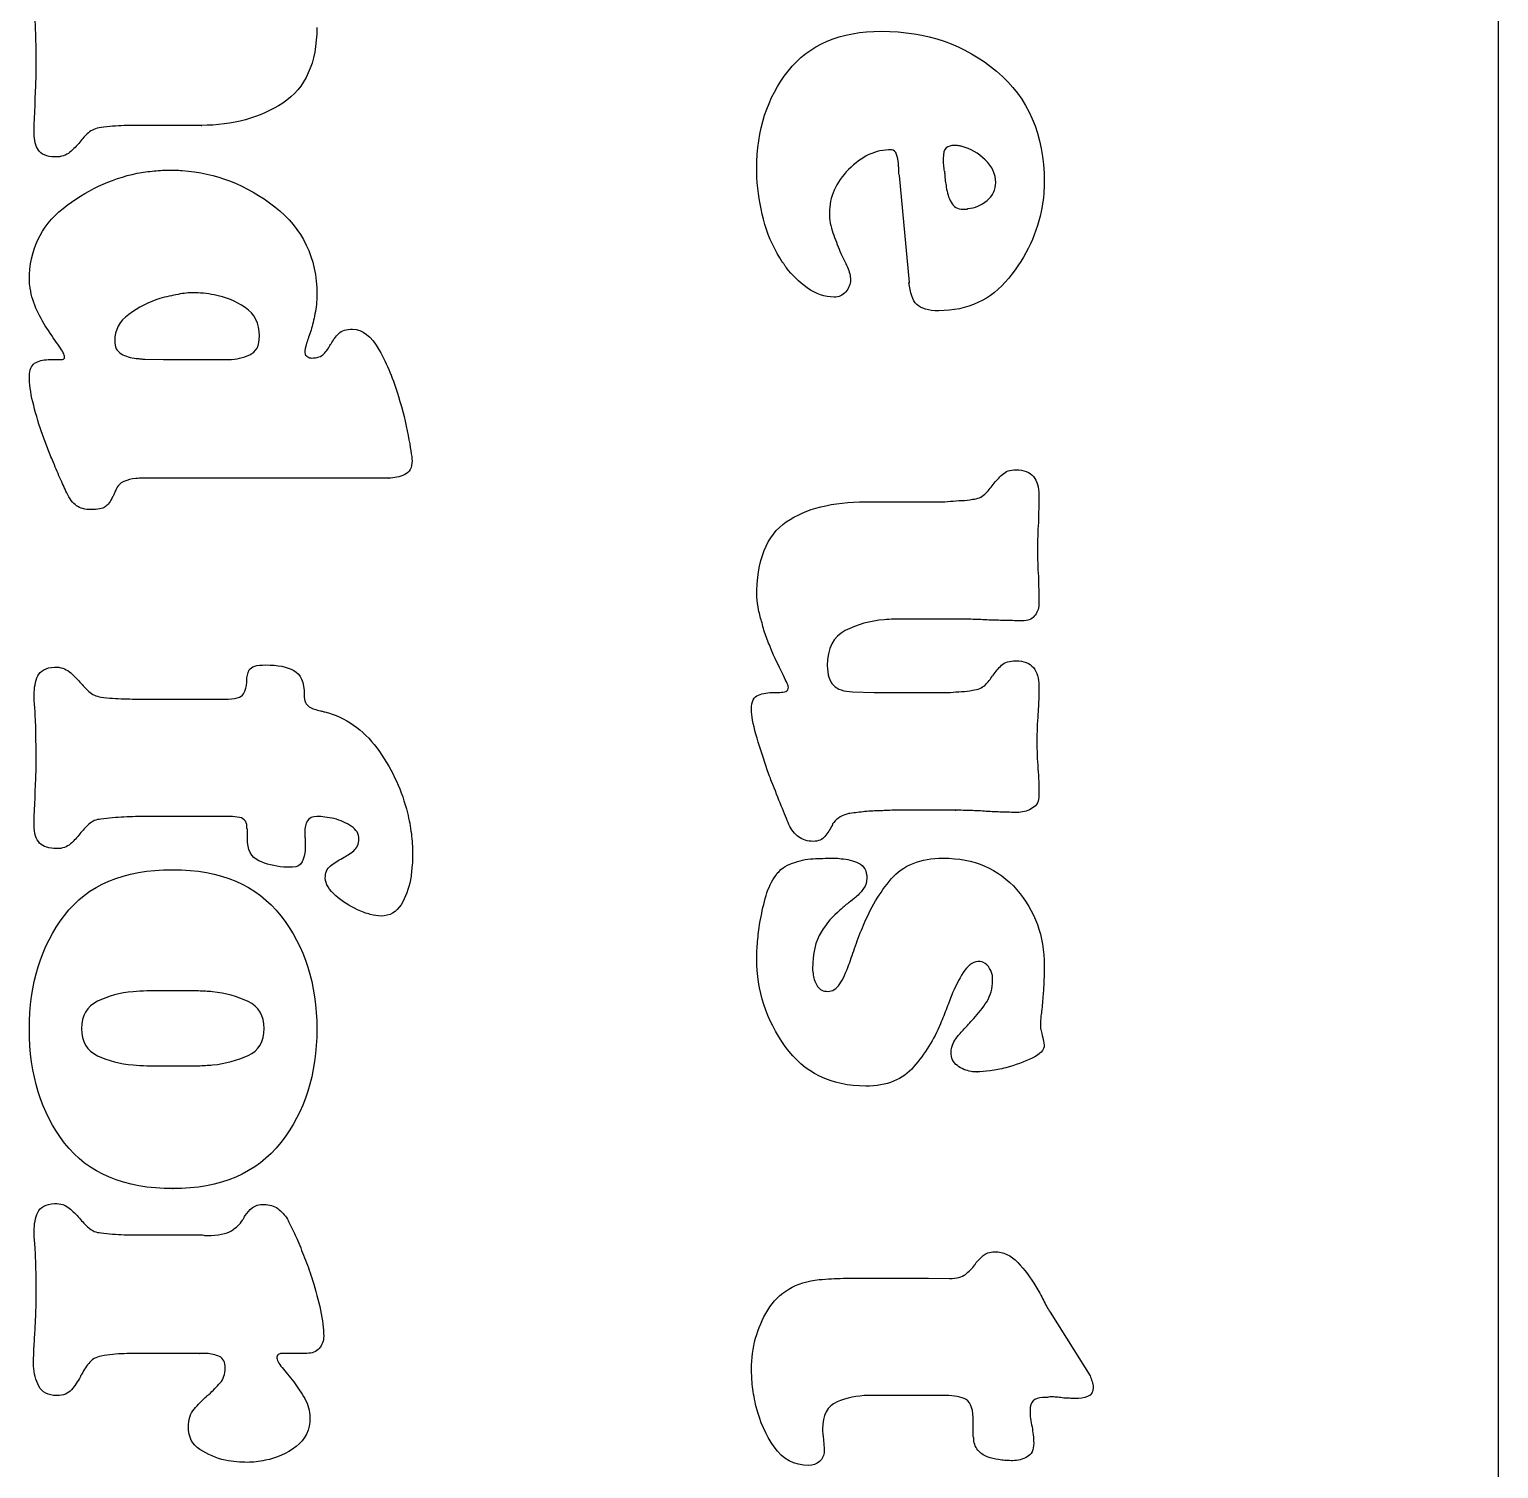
# Model space of a CAD drawing. Extents: x 0 to 771, y 958 to 1701.
# Drawn here: x 587 to 652.1, y 1578.4 to 1642.2 of the extents above; entities that cross this region are included whole.
import ezdxf

# ---------------------------------------------------------------- set-up
doc = ezdxf.new("R2010")
doc.units = 0
doc.layers.add('H0114_Printing', color=7, linetype='CONTINUOUS')

msp = doc.modelspace()

# ---------------------------------------------------------------- linework, layer by layer
at = {"layer": 'H0114_Printing', "color": 1}
msp.add_lwpolyline([(652.093084, 1539.047062), (652.093084, 1672.178058)], dxfattribs=at)
at = {"layer": 'H0114_Printing', "color": 4}
for points in [[(594.663885, 1637.909959), (592.257885, 1637.909959)], [(594.640885, 1637.909959), (594.663885, 1637.909959)], [(593.275285, 1635.928959), (593.520285, 1635.928959)], [(619.241085, 1635.678759), (619.241085, 1635.993759)], [(625.536084, 1635.771759), (625.536084, 1635.899759)], [(627.541084, 1635.876759), (627.564084, 1635.876759)], [(626.002084, 1630.957759), (625.559084, 1635.690759)], [(628.380084, 1634.197759), (628.485084, 1634.197759)], [(587.027285, 1630.926959), (587.027285, 1631.055959)], [(625.979084, 1630.957759), (626.002084, 1630.957759)], [(600.363285, 1628.210959), (600.386285, 1628.234959)], [(587.866285, 1627.534959), (588.402285, 1627.534959), (588.426285, 1627.534959)], [(592.133285, 1627.557959), (592.972285, 1627.534959), (595.420285, 1627.534959)], [(595.420285, 1627.534959), (595.630285, 1627.534959), (595.863285, 1627.534959)], [(602.951285, 1622.288959), (593.159285, 1622.288959), (592.063285, 1622.288959)], [(602.927285, 1622.288959), (602.951285, 1622.288959)], [(624.066684, 1621.235759), (626.841684, 1621.235759), (627.319684, 1621.235759)], [(628.286684, 1616.03676), (625.768684, 1616.03676), (625.314684, 1616.03676)], [(596.650385, 1613.24286), (596.650385, 1613.27786), (596.650385, 1613.31286)], [(629.686684, 1613.54176), (629.709684, 1613.54176), (629.709684, 1613.56476)], [(592.235385, 1612.49686), (592.258385, 1612.49686)], [(592.258385, 1612.49686), (595.108385, 1612.49686), (595.669385, 1612.49686)], [(620.009684, 1612.79576), (620.091684, 1612.79576), (620.173684, 1612.79576), (620.220684, 1612.79576), (620.266684, 1612.79576)], [(623.483684, 1612.81876), (624.440684, 1612.79576), (626.841684, 1612.79576), (627.319684, 1612.79576), (627.820684, 1612.79576)], [(595.793385, 1607.29786), (595.303385, 1607.29786), (592.249385, 1607.29786)], [(628.053684, 1607.57276), (626.072684, 1607.57276), (625.383684, 1607.57276)], [(628.030684, 1607.57276), (628.053684, 1607.57276)], [(630.851684, 1607.47976), (630.816684, 1607.47976), (630.781684, 1607.47976)], [(596.656385, 1606.80786), (596.656385, 1606.87786)], [(596.679385, 1606.31786), (596.679385, 1606.73786)], [(599.221385, 1606.62186), (599.221385, 1606.46986)], [(599.244385, 1606.29486), (599.244385, 1606.14286), (599.244385, 1605.99186), (599.244385, 1605.89886), (599.244385, 1605.80486)], [(622.457884, 1605.45136), (622.702884, 1605.45136)], [(598.684385, 1605.05986), (598.486385, 1605.05986), (598.288385, 1605.05986)], [(629.685884, 1599.90236), (629.685884, 1600.10036)], [(593.928785, 1599.58106), (592.832785, 1599.58106)], [(631.807884, 1598.15336), (631.807884, 1598.00236), (631.807884, 1597.89736)], [(592.809785, 1596.24706), (593.391785, 1596.24706), (593.951785, 1596.24706)], [(629.009884, 1595.98536), (628.858884, 1595.98536)], [(628.986884, 1595.98536), (629.009884, 1595.98536)], [(593.368785, 1590.81506), (593.391785, 1590.81506)], [(592.235385, 1588.76316), (594.689385, 1588.76316)], [(594.782385, 1588.74016), (594.841385, 1588.74016), (594.899385, 1588.74016)], [(624.104784, 1586.85566), (624.127784, 1586.85566)], [(624.127784, 1586.85566), (626.850784, 1586.85566), (627.781784, 1586.83266)], [(632.226784, 1585.33966), (633.998784, 1582.51866)], [(594.581385, 1583.51716), (592.265385, 1583.51716)], [(594.860385, 1583.51716), (594.709385, 1583.51716), (594.558385, 1583.51716), (594.581385, 1583.51716)], [(599.313385, 1583.51716), (598.334385, 1583.51716), (598.276385, 1583.51716), (598.241385, 1583.51716)], [(587.213385, 1582.95816), (587.213385, 1582.99216), (587.213385, 1583.02716)], [(589.292385, 1582.52616), (589.292385, 1582.49116)], [(627.451784, 1581.65666), (624.547784, 1581.65666), (624.350784, 1581.65666), (624.175784, 1581.65666)], [(632.110784, 1581.56266), (632.005784, 1581.56266), (631.900784, 1581.56266)], [(632.320784, 1581.58666), (632.214784, 1581.58666)], [(628.822784, 1579.930661), (628.822784, 1580.09366), (628.822784, 1580.67666)], [(630.571784, 1578.765661), (630.536784, 1578.765661), (630.501784, 1578.765661)]]:
    msp.add_lwpolyline(points, dxfattribs=at)
for points in [[(587.318885, 1641.628959), (587.310885, 1641.962959), (587.298885, 1642.292959), (587.283885, 1642.618959)], [(587.329885, 1640.637959), (587.329885, 1640.963959), (587.326885, 1641.294959), (587.318885, 1641.628959)], [(599.756885, 1642.245959), (599.756885, 1640.675959), (599.254885, 1639.560959), (598.249885, 1638.899959)], [(620.628084, 1640.318759), (621.553084, 1641.491759), (622.932084, 1642.078759), (624.766084, 1642.078759)], [(624.766084, 1642.078759), (626.756084, 1642.078759), (628.454084, 1641.487759), (629.861084, 1640.306759)], [(587.318885, 1639.856959), (587.326885, 1640.112959), (587.329885, 1640.373959), (587.329885, 1640.637959)], [(619.241085, 1635.993759), (619.241085, 1637.703759), (619.703085, 1639.144759), (620.628084, 1640.318759)], [(587.283885, 1639.097959), (587.298885, 1639.347959), (587.310885, 1639.599959), (587.318885, 1639.856959)], [(629.861084, 1640.306759), (631.267084, 1639.125759), (631.971084, 1637.493759), (631.971084, 1635.410759)], [(587.259885, 1638.317959), (587.275885, 1638.573959), (587.283885, 1638.833959), (587.283885, 1639.097959)], [(598.249885, 1638.899959), (597.244885, 1638.239959), (596.042885, 1637.909959), (594.640885, 1637.909959)], [(587.236885, 1637.559959), (587.236885, 1637.808959), (587.244885, 1638.060959), (587.259885, 1638.317959)], [(590.201885, 1637.816959), (589.967885, 1637.784959), (589.780885, 1637.707959), (589.640885, 1637.582959)], [(591.218885, 1637.897959), (590.882885, 1637.890959), (590.544885, 1637.862959), (590.201885, 1637.816959)], [(592.257885, 1637.909959), (591.899885, 1637.909959), (591.552885, 1637.905959), (591.218885, 1637.897959)], [(587.423885, 1636.813959), (587.298885, 1636.999959), (587.236885, 1637.248959), (587.236885, 1637.559959)], [(589.267885, 1637.163959), (589.126885, 1637.007959), (588.978885, 1636.859959), (588.822885, 1636.720959)], [(589.640885, 1637.582959), (589.500885, 1637.458959), (589.376885, 1637.318959), (589.267885, 1637.163959)], [(588.145885, 1636.510959), (587.787885, 1636.525959), (587.547885, 1636.627959), (587.423885, 1636.813959)], [(588.822885, 1636.720959), (588.666885, 1636.580959), (588.441885, 1636.510959), (588.145885, 1636.510959)], [(625.209084, 1636.832759), (624.510084, 1636.832759), (623.877084, 1636.541759), (623.309084, 1635.958759)], [(625.431084, 1636.622759), (625.392084, 1636.747759), (625.318084, 1636.817759), (625.209084, 1636.832759)], [(625.513084, 1636.226759), (625.497084, 1636.366759), (625.469084, 1636.498759), (625.431084, 1636.622759)], [(627.634084, 1636.914759), (627.541084, 1636.844759), (627.494084, 1636.684759), (627.494084, 1636.436759)], [(627.494084, 1636.436759), (627.494084, 1636.343759), (627.498084, 1636.249759), (627.506084, 1636.156759)], [(627.984084, 1637.018759), (627.844084, 1637.018759), (627.727084, 1636.984759), (627.634084, 1636.914759)], [(628.170084, 1637.007759), (628.108084, 1637.015759), (628.046084, 1637.018759), (627.984084, 1637.018759)], [(628.334084, 1636.972759), (628.287084, 1636.988759), (628.232084, 1636.999759), (628.170084, 1637.007759)], [(629.359084, 1636.377759), (629.048084, 1636.680759), (628.706084, 1636.879759), (628.334084, 1636.972759)], [(588.519285, 1634.226959), (589.513285, 1635.018959), (590.609285, 1635.539959), (591.806285, 1635.788959)], [(591.806285, 1635.788959), (592.055285, 1635.834959), (592.304285, 1635.869959), (592.552285, 1635.892959)], [(592.552285, 1635.892959), (592.801285, 1635.916959), (593.042285, 1635.928959), (593.275285, 1635.928959)], [(593.520285, 1635.928959), (593.605285, 1635.928959), (593.695285, 1635.920959), (593.788285, 1635.904959)], [(593.788285, 1635.904959), (595.280285, 1635.811959), (596.648285, 1635.279959), (597.892285, 1634.307959)], [(623.309084, 1635.958759), (622.742084, 1635.375759), (622.458084, 1634.734759), (622.458084, 1634.034759)], [(625.524084, 1636.051759), (625.516084, 1636.106759), (625.513084, 1636.164759), (625.513084, 1636.226759)], [(625.536084, 1635.899759), (625.536084, 1635.946759), (625.532084, 1635.997759), (625.524084, 1636.051759)], [(625.559084, 1635.690759), (625.543084, 1635.705759), (625.536084, 1635.733759), (625.536084, 1635.771759)], [(627.506084, 1636.156759), (627.513084, 1636.063759), (627.525084, 1635.969759), (627.541084, 1635.876759)], [(627.564084, 1635.876759), (627.549084, 1635.861759), (627.545084, 1635.837759), (627.553084, 1635.806759)], [(627.553084, 1635.806759), (627.560084, 1635.775759), (627.564084, 1635.752759), (627.564084, 1635.737759)], [(629.825084, 1635.386759), (629.825084, 1635.745759), (629.670084, 1636.074759), (629.359084, 1636.377759)], [(619.264085, 1635.363759), (619.249085, 1635.472759), (619.241085, 1635.577759), (619.241085, 1635.678759)], [(619.602085, 1633.521759), (619.424085, 1634.127759), (619.310085, 1634.742759), (619.264085, 1635.363759)], [(627.564084, 1635.737759), (627.564084, 1635.643759), (627.572084, 1635.550759), (627.587084, 1635.456759)], [(627.587084, 1635.456759), (627.603084, 1635.363759), (627.619084, 1635.270759), (627.634084, 1635.177759)], [(627.634084, 1635.177759), (627.665084, 1634.928759), (627.735084, 1634.703759), (627.844084, 1634.501759)], [(629.441084, 1634.582759), (629.697084, 1634.792759), (629.825084, 1635.060759), (629.825084, 1635.386759)], [(631.971084, 1635.410759), (631.971084, 1635.239759), (631.963084, 1635.060759), (631.948084, 1634.874759)], [(627.844084, 1634.501759), (627.952084, 1634.299759), (628.132084, 1634.197759), (628.380084, 1634.197759)], [(628.590084, 1634.221759), (628.901084, 1634.252759), (629.185084, 1634.372759), (629.441084, 1634.582759)], [(631.948084, 1634.874759), (631.932084, 1634.687759), (631.908084, 1634.501759), (631.878084, 1634.314759)], [(587.027285, 1631.055959), (587.027285, 1632.376959), (587.524285, 1633.433959), (588.519285, 1634.226959)], [(597.892285, 1634.307959), (599.135285, 1633.336959), (599.757285, 1632.042959), (599.757285, 1630.425959)], [(622.458084, 1634.034759), (622.458084, 1633.724759), (622.508084, 1633.428759), (622.610084, 1633.148759)], [(628.485084, 1634.197759), (628.524084, 1634.197759), (628.558084, 1634.205759), (628.590084, 1634.221759)], [(631.878084, 1634.314759), (631.675084, 1633.164759), (631.181084, 1632.107759), (630.397084, 1631.143759)], [(620.383084, 1631.843759), (620.041084, 1632.355759), (619.781085, 1632.915759), (619.602085, 1633.521759)], [(622.610084, 1633.148759), (622.711084, 1632.868759), (622.816084, 1632.597759), (622.924084, 1632.332759)], [(622.924084, 1632.332759), (623.048084, 1632.084759), (623.158084, 1631.850759), (623.251084, 1631.633759)], [(620.465084, 1631.738759), (620.441084, 1631.777759), (620.414084, 1631.812759), (620.383084, 1631.843759)], [(620.546084, 1631.610759), (620.515084, 1631.656759), (620.488084, 1631.699759), (620.465084, 1631.738759)], [(621.479084, 1630.712759), (621.106084, 1630.984759), (620.795084, 1631.283759), (620.546084, 1631.610759)], [(623.251084, 1631.633759), (623.344084, 1631.416759), (623.391084, 1631.229759), (623.391084, 1631.074759)], [(587.050285, 1630.821959), (587.035285, 1630.852959), (587.027285, 1630.888959), (587.027285, 1630.926959)], [(587.318285, 1629.819959), (587.170285, 1630.146959), (587.082285, 1630.480959), (587.050285, 1630.821959)], [(622.668084, 1630.304759), (622.248084, 1630.304759), (621.852084, 1630.440759), (621.479084, 1630.712759)], [(623.391084, 1631.074759), (623.391084, 1630.871759), (623.321084, 1630.693759), (623.181084, 1630.537759)], [(626.328084, 1629.977759), (626.142084, 1630.164759), (626.025084, 1630.491759), (625.979084, 1630.957759)], [(630.397084, 1631.143759), (629.612084, 1630.180759), (628.582084, 1629.698759), (627.308084, 1629.698759)], [(592.809285, 1630.238959), (592.311285, 1630.083959), (591.853285, 1629.850959), (591.433285, 1629.539959)], [(593.613285, 1630.425959), (593.357285, 1630.378959), (593.089285, 1630.316959), (592.809285, 1630.238959)], [(594.278285, 1630.495959), (594.091285, 1630.495959), (593.869285, 1630.472959), (593.613285, 1630.425959)], [(594.732285, 1630.472959), (594.569285, 1630.488959), (594.418285, 1630.495959), (594.278285, 1630.495959)], [(595.210285, 1630.402959), (595.055285, 1630.433959), (594.896285, 1630.456959), (594.732285, 1630.472959)], [(596.586285, 1629.842959), (596.166285, 1630.122959), (595.707285, 1630.308959), (595.210285, 1630.402959)], [(599.757285, 1630.425959), (599.757285, 1630.114959), (599.730285, 1629.827959), (599.675285, 1629.563959)], [(623.181084, 1630.537759), (623.041084, 1630.382759), (622.870084, 1630.304759), (622.668084, 1630.304759)], [(627.308084, 1629.698759), (626.841084, 1629.698759), (626.515084, 1629.791759), (626.328084, 1629.977759)], [(587.796285, 1628.933959), (587.625285, 1629.197959), (587.466285, 1629.493959), (587.318285, 1629.819959)], [(591.433285, 1629.539959), (591.014285, 1629.228959), (590.804285, 1628.840959), (590.804285, 1628.374959)], [(597.215285, 1628.583959), (597.215285, 1629.143959), (597.005285, 1629.563959), (596.586285, 1629.842959)], [(599.675285, 1629.563959), (599.620285, 1629.299959), (599.562285, 1629.058959), (599.500285, 1628.840959)], [(588.344285, 1628.129959), (588.181285, 1628.354959), (587.998285, 1628.622959), (587.796285, 1628.933959)], [(599.500285, 1628.840959), (599.422285, 1628.622959), (599.356285, 1628.428959), (599.302285, 1628.257959)], [(600.386285, 1628.234959), (600.479285, 1628.405959), (600.592285, 1628.556959), (600.725285, 1628.688959)], [(600.725285, 1628.688959), (600.856285, 1628.820959), (601.062285, 1628.886959), (601.342285, 1628.886959)], [(601.342285, 1628.886959), (601.777285, 1628.886959), (602.170285, 1628.576959), (602.519285, 1627.953959)], [(588.589285, 1627.651959), (588.589285, 1627.744959), (588.507285, 1627.903959), (588.344285, 1628.129959)], [(590.804285, 1628.374959), (590.804285, 1628.093959), (590.900285, 1627.899959), (591.095285, 1627.791959)], [(596.784285, 1627.744959), (597.071285, 1627.869959), (597.215285, 1628.148959), (597.215285, 1628.583959)], [(599.302285, 1628.257959), (599.247285, 1628.086959), (599.221285, 1627.946959), (599.221285, 1627.837959)], [(600.072285, 1627.791959), (600.188285, 1627.915959), (600.285285, 1628.055959), (600.363285, 1628.210959)], [(602.519285, 1627.953959), (602.869285, 1627.332959), (603.153285, 1626.648959), (603.370285, 1625.902959)], [(587.027285, 1626.811959), (587.027285, 1627.076959), (587.104285, 1627.263959), (587.260285, 1627.371959)], [(587.260285, 1627.371959), (587.415285, 1627.480959), (587.617285, 1627.534959), (587.866285, 1627.534959)], [(588.426285, 1627.534959), (588.472285, 1627.534959), (588.511285, 1627.542959), (588.542285, 1627.557959)], [(588.542285, 1627.557959), (588.573285, 1627.573959), (588.589285, 1627.604959), (588.589285, 1627.651959)], [(591.095285, 1627.791959), (591.289285, 1627.682959), (591.511285, 1627.612959), (591.759285, 1627.581959)], [(591.759285, 1627.581959), (591.821285, 1627.581959), (591.884285, 1627.577959), (591.946285, 1627.569959)], [(591.946285, 1627.569959), (592.008285, 1627.561959), (592.070285, 1627.557959), (592.133285, 1627.557959)], [(595.863285, 1627.534959), (596.190285, 1627.550959), (596.496285, 1627.619959), (596.784285, 1627.744959)], [(599.221285, 1627.837959), (599.235285, 1627.759959), (599.275285, 1627.701959), (599.337285, 1627.662959)], [(599.337285, 1627.662959), (599.399285, 1627.623959), (599.461285, 1627.604959), (599.523285, 1627.604959)], [(599.523285, 1627.604959), (599.772285, 1627.604959), (599.955285, 1627.666959), (600.072285, 1627.791959)], [(587.178285, 1625.657959), (587.077285, 1626.085959), (587.027285, 1626.470959), (587.027285, 1626.811959)], [(587.563285, 1624.340959), (587.407285, 1624.791959), (587.280285, 1625.230959), (587.178285, 1625.657959)], [(603.370285, 1625.902959), (603.557285, 1625.296959), (603.700285, 1624.721959), (603.802285, 1624.177959)], [(587.796285, 1623.699959), (587.718285, 1623.909959), (587.641285, 1624.122959), (587.563285, 1624.340959)], [(603.802285, 1624.177959), (603.903285, 1623.633959), (603.961285, 1623.260959), (603.976285, 1623.058959)], [(588.053285, 1623.081959), (587.959285, 1623.283959), (587.874285, 1623.489959), (587.796285, 1623.699959)], [(588.379285, 1622.300959), (588.270285, 1622.541959), (588.161285, 1622.801959), (588.053285, 1623.081959)], [(603.976285, 1623.058959), (603.976285, 1622.747959), (603.868285, 1622.541959), (603.650285, 1622.440959)], [(588.682285, 1621.635959), (588.589285, 1621.837959), (588.488285, 1622.059959), (588.379285, 1622.300959)], [(591.212285, 1622.137959), (591.048285, 1622.067959), (590.928285, 1621.939959), (590.850285, 1621.752959)], [(591.736285, 1622.265959), (591.550285, 1622.249959), (591.375285, 1622.207959), (591.212285, 1622.137959)], [(591.888285, 1622.277959), (591.833285, 1622.269959), (591.783285, 1622.265959), (591.736285, 1622.265959)], [(592.063285, 1622.288959), (592.000285, 1622.288959), (591.942285, 1622.285959), (591.888285, 1622.277959)], [(603.650285, 1622.440959), (603.432285, 1622.339959), (603.191285, 1622.288959), (602.927285, 1622.288959)], [(629.709684, 1622.004759), (629.833684, 1622.160759), (629.969684, 1622.307759), (630.116684, 1622.447759)], [(630.116684, 1622.447759), (630.264684, 1622.587759), (630.462684, 1622.657759), (630.711684, 1622.657759)], [(630.711684, 1622.657759), (631.069684, 1622.657759), (631.329684, 1622.556759), (631.492684, 1622.354759)], [(631.492684, 1622.354759), (631.656684, 1622.152759), (631.737684, 1621.880759), (631.737684, 1621.538759)], [(589.113285, 1621.064959), (588.950285, 1621.180959), (588.806285, 1621.371959), (588.682285, 1621.635959)], [(590.710285, 1621.449959), (590.617285, 1621.247959), (590.508285, 1621.103959), (590.384285, 1621.018959)], [(590.780285, 1621.589959), (590.765285, 1621.542959), (590.742285, 1621.495959), (590.710285, 1621.449959)], [(590.850285, 1621.752959), (590.819285, 1621.690959), (590.796285, 1621.635959), (590.780285, 1621.589959)], [(628.799684, 1621.352759), (629.017684, 1621.367759), (629.195684, 1621.441759), (629.335684, 1621.573759)], [(629.335684, 1621.573759), (629.475684, 1621.705759), (629.600684, 1621.849759), (629.709684, 1622.004759)], [(631.737684, 1621.538759), (631.737684, 1621.336759), (631.733684, 1621.134759), (631.726684, 1620.931759)], [(589.755285, 1620.889959), (589.490285, 1620.889959), (589.277285, 1620.948959), (589.113285, 1621.064959)], [(590.384285, 1621.018959), (590.260285, 1620.932959), (590.050285, 1620.889959), (589.755285, 1620.889959)], [(620.546684, 1620.348759), (621.416684, 1620.939759), (622.590684, 1621.235759), (624.066684, 1621.235759)], [(627.319684, 1621.235759), (627.482684, 1621.235759), (627.649684, 1621.243759), (627.820684, 1621.258759)], [(627.820684, 1621.258759), (627.975684, 1621.274759), (628.138684, 1621.286759), (628.310684, 1621.293759)], [(628.310684, 1621.293759), (628.480684, 1621.301759), (628.644684, 1621.320759), (628.799684, 1621.352759)], [(631.726684, 1620.931759), (631.718684, 1620.730759), (631.714684, 1620.528759), (631.714684, 1620.325759)], [(619.240685, 1617.01576), (619.240685, 1618.64776), (619.675685, 1619.75876), (620.546684, 1620.348759)], [(631.714684, 1620.325759), (631.698684, 1620.124759), (631.686684, 1619.92276), (631.679684, 1619.71976)], [(631.679684, 1619.71976), (631.671684, 1619.51776), (631.667684, 1619.31576), (631.667684, 1619.11376)], [(631.667684, 1619.11376), (631.667684, 1618.91176), (631.671684, 1618.71376), (631.679684, 1618.51976)], [(631.679684, 1618.51976), (631.686684, 1618.32476), (631.698684, 1618.12676), (631.714684, 1617.92476)], [(631.714684, 1617.92476), (631.714684, 1617.73876), (631.718684, 1617.54776), (631.726684, 1617.35376)], [(619.322685, 1616.44476), (619.283685, 1616.63876), (619.256685, 1616.82876), (619.240685, 1617.01576)], [(631.726684, 1617.35376), (631.733684, 1617.15976), (631.737684, 1616.96176), (631.737684, 1616.75976)], [(619.473685, 1615.87276), (619.411685, 1616.05976), (619.361685, 1616.24976), (619.322685, 1616.44476)], [(631.737684, 1616.75976), (631.737684, 1616.55676), (631.682684, 1616.37876), (631.574684, 1616.22276)], [(619.671685, 1615.21976), (619.586685, 1615.43776), (619.520685, 1615.65576), (619.473685, 1615.87276)], [(624.882684, 1616.01276), (624.260684, 1615.96676), (623.685684, 1615.80676), (623.157684, 1615.53476)], [(625.314684, 1616.03676), (625.166684, 1616.03676), (625.022684, 1616.02876), (624.882684, 1616.01276)], [(628.986684, 1616.02476), (628.753684, 1616.03276), (628.520684, 1616.03676), (628.286684, 1616.03676)], [(629.686684, 1615.98976), (629.452684, 1616.00476), (629.219684, 1616.01676), (628.986684, 1616.02476)], [(630.384684, 1615.97776), (630.152684, 1615.98576), (629.918684, 1615.98976), (629.686684, 1615.98976)], [(631.084684, 1615.96676), (630.851684, 1615.96676), (630.618684, 1615.97076), (630.384684, 1615.97776)], [(631.574684, 1616.22276), (631.465684, 1616.06776), (631.301684, 1615.98176), (631.084684, 1615.96676)], [(619.916685, 1614.59076), (619.838685, 1614.79276), (619.757685, 1615.00276), (619.671685, 1615.21976)], [(623.157684, 1615.53476), (622.628684, 1615.26376), (622.364684, 1614.74676), (622.364684, 1613.98476)], [(620.418684, 1613.54176), (620.270684, 1613.83676), (620.103684, 1614.18676), (619.916685, 1614.59076)], [(587.400385, 1613.52286), (587.508385, 1613.75586), (587.757385, 1613.88786), (588.146385, 1613.91886)], [(588.146385, 1613.91886), (588.410385, 1613.91886), (588.629385, 1613.84986), (588.800385, 1613.70886)], [(588.800385, 1613.70886), (588.971385, 1613.56886), (589.127385, 1613.41386), (589.267385, 1613.24286)], [(596.650385, 1613.31286), (596.650385, 1613.48386), (596.689385, 1613.64286), (596.767385, 1613.79086)], [(596.767385, 1613.79086), (596.845385, 1613.93886), (597.086385, 1614.01186), (597.491385, 1614.01186)], [(597.491385, 1614.01186), (598.021385, 1614.01186), (598.437385, 1613.93086), (598.741385, 1613.76786)], [(598.741385, 1613.76786), (599.045385, 1613.60386), (599.197385, 1613.24286), (599.197385, 1612.68386)], [(622.364684, 1613.98476), (622.364684, 1613.58076), (622.454684, 1613.28976), (622.632684, 1613.10976)], [(629.709684, 1613.56476), (629.817684, 1613.71976), (629.942684, 1613.86476), (630.082684, 1613.99676)], [(630.082684, 1613.99676), (630.222684, 1614.12876), (630.431684, 1614.19476), (630.711684, 1614.19476)], [(630.711684, 1614.19476), (631.069684, 1614.19476), (631.329684, 1614.09376), (631.492684, 1613.89076)], [(631.492684, 1613.89076), (631.656684, 1613.68976), (631.737684, 1613.41776), (631.737684, 1613.07576)], [(587.236385, 1612.65986), (587.236385, 1613.00186), (587.291385, 1613.28986), (587.400385, 1613.52286)], [(589.267385, 1613.24286), (589.391385, 1613.10286), (589.524385, 1612.96686), (589.665385, 1612.83486)], [(596.510385, 1612.72986), (596.603385, 1612.88586), (596.650385, 1613.05686), (596.650385, 1613.24286)], [(620.639684, 1613.02876), (620.639684, 1613.07576), (620.565684, 1613.24676), (620.418684, 1613.54176)], [(620.522684, 1612.84176), (620.600684, 1612.87376), (620.639684, 1612.93576), (620.639684, 1613.02876)], [(622.632684, 1613.10976), (622.811684, 1612.93176), (623.095684, 1612.83476), (623.483684, 1612.81876)], [(628.799684, 1612.88876), (629.033684, 1612.91976), (629.215684, 1612.99776), (629.347684, 1613.12176)], [(629.347684, 1613.12176), (629.479684, 1613.24676), (629.592684, 1613.38576), (629.686684, 1613.54176)], [(631.737684, 1613.07576), (631.737684, 1612.87376), (631.733684, 1612.67076), (631.726684, 1612.46876)], [(587.248385, 1612.32186), (587.240385, 1612.43786), (587.236385, 1612.55186), (587.236385, 1612.65986)], [(589.665385, 1612.83486), (589.805385, 1612.70286), (589.983385, 1612.62186), (590.202385, 1612.58986)], [(590.202385, 1612.58986), (590.544385, 1612.54386), (590.883385, 1612.51586), (591.218385, 1612.50786)], [(591.218385, 1612.50786), (591.553385, 1612.50086), (591.892385, 1612.49686), (592.235385, 1612.49686)], [(595.669385, 1612.49686), (596.136385, 1612.49686), (596.417385, 1612.57486), (596.510385, 1612.72986)], [(599.197385, 1612.68386), (599.197385, 1612.41986), (599.271385, 1612.24386), (599.419385, 1612.15886)], [(619.007685, 1612.04976), (619.007685, 1612.39176), (619.108685, 1612.60076), (619.310685, 1612.67876)], [(619.310685, 1612.67876), (619.513685, 1612.75676), (619.745685, 1612.79576), (620.009684, 1612.79576)], [(620.266684, 1612.79576), (620.360684, 1612.79576), (620.444684, 1612.81076), (620.522684, 1612.84176)], [(627.820684, 1612.79576), (627.975684, 1612.81076), (628.138684, 1612.82276), (628.310684, 1612.83076)], [(628.310684, 1612.83076), (628.480684, 1612.83876), (628.644684, 1612.85776), (628.799684, 1612.88876)], [(631.726684, 1612.46876), (631.718684, 1612.26676), (631.706684, 1612.05776), (631.690684, 1611.83976)], [(587.283385, 1611.98386), (587.268385, 1612.09286), (587.256385, 1612.20586), (587.248385, 1612.32186)], [(587.295385, 1611.62286), (587.287385, 1611.73886), (587.283385, 1611.85986), (587.283385, 1611.98386)], [(599.419385, 1612.15886), (599.566385, 1612.07386), (599.733385, 1612.01486), (599.920385, 1611.98386)], [(599.920385, 1611.98386), (599.951385, 1611.96886), (599.978385, 1611.96086), (600.002385, 1611.96086)], [(600.002385, 1611.96086), (600.025385, 1611.96086), (600.044385, 1611.95286), (600.060385, 1611.93786)], [(600.060385, 1611.93786), (600.091385, 1611.93786), (600.126385, 1611.93386), (600.164385, 1611.92586)], [(600.164385, 1611.92586), (600.203385, 1611.91786), (600.238385, 1611.90586), (600.270385, 1611.89086)], [(600.270385, 1611.89086), (601.187385, 1611.59586), (601.940385, 1611.02386), (602.531385, 1610.17686)], [(619.205685, 1610.94176), (619.073685, 1611.40076), (619.007685, 1611.76976), (619.007685, 1612.04976)], [(631.690684, 1611.83976), (631.675684, 1611.63776), (631.663684, 1611.43576), (631.656684, 1611.23376)], [(587.306385, 1611.28486), (587.306385, 1611.39286), (587.303385, 1611.50586), (587.295385, 1611.62286)], [(587.318385, 1610.59686), (587.310385, 1610.82186), (587.306385, 1611.05086), (587.306385, 1611.28486)], [(631.656684, 1611.23376), (631.648684, 1611.03076), (631.644684, 1610.82876), (631.644684, 1610.62676)], [(587.330385, 1609.90886), (587.330385, 1610.14186), (587.326385, 1610.37186), (587.318385, 1610.59686)], [(619.660685, 1609.50776), (619.489685, 1610.00576), (619.337685, 1610.48376), (619.205685, 1610.94176)], [(631.644684, 1610.62676), (631.644684, 1610.42576), (631.648684, 1610.22276), (631.656684, 1610.02076)], [(587.318385, 1609.16286), (587.326385, 1609.41186), (587.330385, 1609.66086), (587.330385, 1609.90886)], [(602.531385, 1610.17686), (603.121385, 1609.32986), (603.534385, 1608.42486), (603.767385, 1607.46086)], [(631.656684, 1610.02076), (631.663684, 1609.81976), (631.675684, 1609.61676), (631.690684, 1609.41476)], [(587.283385, 1608.41686), (587.299385, 1608.66586), (587.310385, 1608.91386), (587.318385, 1609.16286)], [(619.777685, 1609.15876), (619.730685, 1609.26776), (619.691685, 1609.38376), (619.660685, 1609.50776)], [(619.893685, 1608.85476), (619.861685, 1608.94876), (619.823685, 1609.04976), (619.777685, 1609.15876)], [(631.690684, 1609.41476), (631.706684, 1609.22776), (631.718684, 1609.03376), (631.726684, 1608.83176)], [(620.324684, 1607.77076), (620.192684, 1608.10576), (620.048684, 1608.46676), (619.893685, 1608.85476)], [(631.726684, 1608.83176), (631.733684, 1608.63076), (631.737684, 1608.42776), (631.737684, 1608.22576)], [(587.260385, 1607.67086), (587.276385, 1607.91886), (587.283385, 1608.16786), (587.283385, 1608.41686)], [(631.737684, 1608.22576), (631.737684, 1607.97776), (631.644684, 1607.79376), (631.457684, 1607.67776)], [(587.236385, 1606.92386), (587.236385, 1607.17386), (587.244385, 1607.42286), (587.260385, 1607.67086)], [(590.197385, 1607.18086), (589.979385, 1607.16586), (589.801385, 1607.09186), (589.661385, 1606.95986)], [(591.212385, 1607.27386), (590.877385, 1607.25886), (590.539385, 1607.22786), (590.197385, 1607.18086)], [(592.249385, 1607.29786), (591.891385, 1607.29786), (591.546385, 1607.28986), (591.212385, 1607.27386)], [(596.236385, 1607.27386), (596.096385, 1607.28986), (595.948385, 1607.29786), (595.793385, 1607.29786)], [(596.539385, 1607.15786), (596.477385, 1607.21986), (596.376385, 1607.25886), (596.236385, 1607.27386)], [(596.632385, 1607.01786), (596.617385, 1607.06486), (596.586385, 1607.11086), (596.539385, 1607.15786)], [(599.757385, 1607.29786), (599.554385, 1607.29786), (599.415385, 1607.23186), (599.337385, 1607.09986)], [(600.118385, 1607.27386), (599.986385, 1607.28986), (599.865385, 1607.29786), (599.757385, 1607.29786)], [(600.526385, 1607.20486), (600.386385, 1607.23586), (600.250385, 1607.25886), (600.118385, 1607.27386)], [(601.284385, 1606.86586), (601.058385, 1607.01386), (600.806385, 1607.12686), (600.526385, 1607.20486)], [(603.767385, 1607.46086), (603.844385, 1607.14986), (603.903385, 1606.84286), (603.942385, 1606.53986)], [(620.662684, 1606.94276), (620.569684, 1607.16176), (620.456684, 1607.43776), (620.324684, 1607.77076)], [(622.854684, 1607.22376), (622.745684, 1607.14576), (622.660684, 1607.05976), (622.598684, 1606.96676)], [(623.181684, 1607.38676), (623.071684, 1607.35576), (622.962684, 1607.30176), (622.854684, 1607.22376)], [(623.274684, 1607.42176), (623.243684, 1607.41376), (623.211684, 1607.40176), (623.181684, 1607.38676)], [(623.367684, 1607.43376), (623.335684, 1607.43376), (623.305684, 1607.42976), (623.274684, 1607.42176)], [(624.032684, 1607.51476), (623.806684, 1607.49176), (623.585684, 1607.46476), (623.367684, 1607.43376)], [(624.719684, 1607.54976), (624.486684, 1607.54976), (624.256684, 1607.53776), (624.032684, 1607.51476)], [(625.383684, 1607.57276), (625.158684, 1607.57276), (624.937684, 1607.56576), (624.719684, 1607.54976)], [(628.718684, 1607.56176), (628.492684, 1607.56976), (628.263684, 1607.57276), (628.030684, 1607.57276)], [(629.405684, 1607.52576), (629.172684, 1607.54176), (628.943684, 1607.55376), (628.718684, 1607.56176)], [(630.093684, 1607.49176), (629.868684, 1607.49976), (629.639684, 1607.51076), (629.405684, 1607.52576)], [(630.781684, 1607.47976), (630.548684, 1607.47976), (630.318684, 1607.48376), (630.093684, 1607.49176)], [(631.457684, 1607.67776), (631.271684, 1607.56176), (631.069684, 1607.49576), (630.851684, 1607.47976)], [(587.481385, 1606.11986), (587.318385, 1606.28286), (587.236385, 1606.55186), (587.236385, 1606.92386)], [(589.265385, 1606.52786), (589.140385, 1606.37286), (589.000385, 1606.22586), (588.845385, 1606.08486)], [(589.661385, 1606.95986), (589.521385, 1606.82786), (589.389385, 1606.68386), (589.265385, 1606.52786)], [(596.656385, 1606.87786), (596.656385, 1606.92386), (596.648385, 1606.97086), (596.632385, 1607.01786)], [(596.679385, 1606.73786), (596.663385, 1606.75386), (596.656385, 1606.77686), (596.656385, 1606.80786)], [(599.337385, 1607.09986), (599.259385, 1606.96786), (599.221385, 1606.80786), (599.221385, 1606.62186)], [(601.622385, 1606.29486), (601.622385, 1606.52786), (601.509385, 1606.71886), (601.284385, 1606.86586)], [(603.942385, 1606.53986), (603.980385, 1606.23686), (604.000385, 1605.94486), (604.000385, 1605.66586)], [(621.094684, 1606.39576), (620.915684, 1606.52776), (620.771684, 1606.71076), (620.662684, 1606.94276)], [(622.574684, 1606.89676), (622.481684, 1606.72576), (622.376684, 1606.56676), (622.260684, 1606.41876)], [(622.586684, 1606.93176), (622.578684, 1606.92376), (622.574684, 1606.91276), (622.574684, 1606.89676)], [(622.598684, 1606.96676), (622.598684, 1606.95076), (622.594684, 1606.93976), (622.586684, 1606.93176)], [(588.239385, 1605.87486), (587.897385, 1605.87486), (587.645385, 1605.95686), (587.481385, 1606.11986)], [(588.845385, 1606.08486), (588.690385, 1605.94486), (588.488385, 1605.87486), (588.239385, 1605.87486)], [(597.181385, 1605.33886), (596.846385, 1605.49486), (596.679385, 1605.82086), (596.679385, 1606.31786)], [(599.221385, 1606.46986), (599.221385, 1606.41586), (599.228385, 1606.35686), (599.244385, 1606.29486)], [(601.389385, 1605.78186), (601.544385, 1605.90686), (601.622385, 1606.07686), (601.622385, 1606.29486)], [(621.735684, 1606.19776), (621.486684, 1606.19776), (621.272684, 1606.26376), (621.094684, 1606.39576)], [(622.260684, 1606.41876), (622.143684, 1606.27176), (621.968684, 1606.19776), (621.735684, 1606.19776)], [(598.288385, 1605.05986), (597.884385, 1605.09086), (597.514385, 1605.18386), (597.181385, 1605.33886)], [(599.104385, 1605.29286), (599.026385, 1605.13786), (598.886385, 1605.05986), (598.684385, 1605.05986)], [(599.244385, 1605.80486), (599.228385, 1605.61886), (599.181385, 1605.44886), (599.104385, 1605.29286)], [(600.363385, 1605.10586), (600.518385, 1605.23086), (600.697385, 1605.34686), (600.899385, 1605.45586)], [(600.899385, 1605.45586), (601.070385, 1605.54886), (601.233385, 1605.65786), (601.389385, 1605.78186)], [(604.000385, 1605.66586), (604.000385, 1605.51086), (603.992385, 1605.33186), (603.976385, 1605.12986)], [(620.009884, 1604.58836), (620.180884, 1604.86836), (620.413884, 1605.06636), (620.709884, 1605.18336)], [(620.709884, 1605.18336), (621.004884, 1605.30036), (621.307884, 1605.38136), (621.618884, 1605.42836)], [(621.618884, 1605.42836), (621.773884, 1605.42836), (621.921884, 1605.43236), (622.061884, 1605.43936)], [(622.061884, 1605.43936), (622.201884, 1605.44836), (622.333884, 1605.45136), (622.457884, 1605.45136)], [(622.702884, 1605.45136), (622.788884, 1605.45136), (622.877884, 1605.44336), (622.970884, 1605.42836)], [(622.970884, 1605.42836), (623.250884, 1605.41236), (623.510884, 1605.34636), (623.751884, 1605.23036)], [(623.751884, 1605.23036), (623.992884, 1605.11336), (624.113884, 1604.89136), (624.113884, 1604.56536)], [(625.197884, 1604.53036), (625.717884, 1605.14436), (626.483884, 1605.45136), (627.493884, 1605.45136)], [(627.493884, 1605.45136), (628.861884, 1605.45136), (629.949884, 1604.98536), (630.758884, 1604.05236)], [(588.576785, 1602.91506), (589.610785, 1604.26706), (591.207785, 1604.94306), (593.368785, 1604.94306)], [(593.368785, 1604.94306), (595.497785, 1604.94306), (597.094785, 1604.26306), (598.159785, 1602.90306)], [(600.130385, 1604.56986), (600.130385, 1604.80286), (600.207385, 1604.98186), (600.363385, 1605.10586)], [(600.596385, 1603.78886), (600.300385, 1604.04486), (600.145385, 1604.30486), (600.130385, 1604.56986)], [(603.976385, 1605.12986), (603.961385, 1604.92786), (603.938385, 1604.71786), (603.907385, 1604.49986)], [(619.613885, 1603.66836), (619.706885, 1604.01736), (619.838885, 1604.32436), (620.009884, 1604.58836)], [(624.113884, 1604.56536), (624.113884, 1604.39436), (624.066884, 1604.24336), (623.973884, 1604.11036)], [(623.973884, 1602.49036), (624.268884, 1603.23636), (624.676884, 1603.91636), (625.197884, 1604.53036)], [(603.907385, 1604.49986), (603.829385, 1604.09586), (603.689385, 1603.72686), (603.487385, 1603.39286)], [(623.973884, 1604.11036), (623.880884, 1603.97836), (623.763884, 1603.85036), (623.623884, 1603.72636)], [(630.758884, 1604.05236), (631.565884, 1603.11936), (631.970884, 1602.00036), (631.970884, 1600.69536)], [(601.552385, 1603.17086), (601.210385, 1603.32586), (600.891385, 1603.53286), (600.596385, 1603.78886)], [(603.487385, 1603.39286), (603.285385, 1603.05786), (602.989385, 1602.89086), (602.601385, 1602.89086)], [(619.380885, 1602.60736), (619.442885, 1602.96436), (619.520885, 1603.31836), (619.613885, 1603.66836)], [(623.297884, 1603.46936), (623.172884, 1603.37636), (623.048884, 1603.26736), (622.924884, 1603.14336)], [(623.623884, 1603.72636), (623.530884, 1603.64836), (623.421884, 1603.56236), (623.297884, 1603.46936)], [(587.027785, 1597.87906), (587.027785, 1599.88406), (587.543785, 1601.56206), (588.576785, 1602.91506)], [(598.159785, 1602.90306), (599.224785, 1601.54406), (599.756785, 1599.86806), (599.756785, 1597.87906)], [(602.123385, 1602.96086), (601.944385, 1603.00786), (601.754385, 1603.07786), (601.552385, 1603.17086)], [(602.601385, 1602.89086), (602.461385, 1602.89086), (602.302385, 1602.91386), (602.123385, 1602.96086)], [(619.275885, 1601.75636), (619.298885, 1602.02836), (619.333885, 1602.31136), (619.380885, 1602.60736)], [(622.924884, 1603.14336), (622.613884, 1602.89436), (622.333884, 1602.57136), (622.085884, 1602.17536)], [(622.085884, 1602.17536), (621.836884, 1601.77936), (621.711884, 1601.23936), (621.711884, 1600.55536)], [(623.612884, 1601.56936), (623.712884, 1601.87236), (623.833884, 1602.17936), (623.973884, 1602.49036)], [(619.240885, 1600.99836), (619.240885, 1601.23136), (619.252885, 1601.48436), (619.275885, 1601.75636)], [(623.320884, 1600.74136), (623.413884, 1600.99036), (623.510884, 1601.26636), (623.612884, 1601.56936)], [(620.499884, 1597.11636), (619.660885, 1598.29036), (619.240885, 1599.58436), (619.240885, 1600.99836)], [(622.912884, 1599.87936), (623.060884, 1600.09636), (623.196884, 1600.38436), (623.320884, 1600.74136)], [(629.126884, 1600.88136), (628.861884, 1600.88136), (628.636884, 1600.74936), (628.449884, 1600.48536)], [(629.499884, 1600.64836), (629.421884, 1600.75736), (629.296884, 1600.83536), (629.126884, 1600.88136)], [(629.662884, 1600.29836), (629.631884, 1600.42336), (629.576884, 1600.53936), (629.499884, 1600.64836)], [(631.970884, 1600.69536), (631.970884, 1600.47736), (631.966884, 1600.26336), (631.958884, 1600.05436)], [(621.711884, 1600.55536), (621.711884, 1600.50836), (621.715884, 1600.46236), (621.723884, 1600.41536)], [(621.723884, 1600.41536), (621.730884, 1600.36836), (621.734884, 1600.32236), (621.734884, 1600.27536)], [(621.734884, 1600.27536), (621.766884, 1600.08836), (621.831884, 1599.92236), (621.933884, 1599.77436)], [(628.449884, 1600.48536), (628.263884, 1600.22036), (628.084884, 1599.88736), (627.913884, 1599.48236)], [(629.685884, 1600.10036), (629.685884, 1600.17036), (629.677884, 1600.23636), (629.662884, 1600.29836)], [(631.958884, 1600.05436), (631.950884, 1599.84436), (631.939884, 1599.63036), (631.923884, 1599.41236)], [(591.620785, 1599.53406), (591.044785, 1599.48806), (590.519785, 1599.34806), (590.046785, 1599.11506)], [(592.226785, 1599.56906), (592.023785, 1599.56206), (591.821785, 1599.55006), (591.620785, 1599.53406)], [(592.832785, 1599.58106), (592.629785, 1599.58106), (592.427785, 1599.57706), (592.226785, 1599.56906)], [(594.511785, 1599.56906), (594.308785, 1599.57706), (594.114785, 1599.58106), (593.928785, 1599.58106)], [(595.140785, 1599.53406), (594.922785, 1599.55006), (594.712785, 1599.56206), (594.511785, 1599.56906)], [(596.713785, 1599.10306), (596.239785, 1599.32806), (595.715785, 1599.47206), (595.140785, 1599.53406)], [(621.933884, 1599.77436), (622.034884, 1599.62636), (622.185884, 1599.55236), (622.387884, 1599.55236)], [(622.387884, 1599.55236), (622.589884, 1599.55236), (622.764884, 1599.66136), (622.912884, 1599.87936)], [(627.913884, 1599.48236), (627.835884, 1599.28136), (627.750884, 1599.06336), (627.657884, 1598.82936)], [(629.358884, 1598.99336), (629.545884, 1599.25736), (629.654884, 1599.56036), (629.685884, 1599.90236)], [(631.923884, 1599.41236), (631.907884, 1599.28836), (631.896884, 1599.16436), (631.888884, 1599.03936)], [(590.046785, 1599.11506), (589.571785, 1598.88106), (589.335785, 1598.47706), (589.335785, 1597.90206)], [(597.425785, 1597.90206), (597.425785, 1598.47706), (597.188785, 1598.87806), (596.713785, 1599.10306)], [(627.657884, 1598.82936), (627.563884, 1598.59636), (627.470884, 1598.35636), (627.377884, 1598.10736)], [(628.776884, 1598.27036), (628.978884, 1598.48836), (629.172884, 1598.72936), (629.358884, 1598.99336)], [(631.853884, 1598.66736), (631.837884, 1598.57336), (631.826884, 1598.48436), (631.818884, 1598.39836)], [(631.888884, 1599.03936), (631.880884, 1598.91536), (631.869884, 1598.79136), (631.853884, 1598.66736)], [(627.377884, 1598.10736), (627.082884, 1597.42336), (626.689884, 1596.79336), (626.199884, 1596.21836)], [(628.379884, 1597.83936), (628.504884, 1597.97136), (628.636884, 1598.11536), (628.776884, 1598.27036)], [(631.818884, 1598.39836), (631.810884, 1598.31336), (631.807884, 1598.23136), (631.807884, 1598.15336)], [(588.588785, 1592.83106), (587.547785, 1594.17606), (587.027785, 1595.85806), (587.027785, 1597.87906)], [(589.335785, 1597.90206), (589.335785, 1597.32706), (589.571785, 1596.92706), (590.046785, 1596.70106)], [(596.713785, 1596.71306), (597.188785, 1596.93106), (597.425785, 1597.32706), (597.425785, 1597.90206)], [(599.756785, 1597.87906), (599.756785, 1595.89006), (599.224785, 1594.21506), (598.159785, 1592.85506)], [(627.901884, 1597.16336), (627.940884, 1597.26436), (627.991884, 1597.36136), (628.053884, 1597.45436)], [(628.053884, 1597.45436), (628.146884, 1597.57936), (628.255884, 1597.70736), (628.379884, 1597.83936)], [(631.807884, 1597.89736), (631.822884, 1597.85036), (631.841884, 1597.78036), (631.865884, 1597.68736)], [(631.865884, 1597.68736), (631.888884, 1597.59436), (631.923884, 1597.42336), (631.970884, 1597.17436)], [(624.066884, 1595.35536), (622.527884, 1595.35536), (621.338884, 1595.94236), (620.499884, 1597.11636)], [(627.843884, 1596.87136), (627.843884, 1596.96536), (627.863884, 1597.06136), (627.901884, 1597.16336)], [(628.123884, 1596.26536), (627.937884, 1596.40436), (627.843884, 1596.60736), (627.843884, 1596.87136)], [(631.970884, 1597.17436), (631.970884, 1596.95736), (631.791884, 1596.76236), (631.434884, 1596.59136)], [(590.046785, 1596.70106), (590.519785, 1596.47606), (591.044785, 1596.34006), (591.620785, 1596.29306)], [(591.620785, 1596.29306), (591.821785, 1596.27806), (592.023785, 1596.26606), (592.226785, 1596.25806)], [(592.226785, 1596.25806), (592.427785, 1596.25106), (592.622785, 1596.24706), (592.809785, 1596.24706)], [(593.951785, 1596.24706), (594.122785, 1596.24706), (594.308785, 1596.25106), (594.511785, 1596.25806)], [(594.511785, 1596.25806), (594.712785, 1596.26606), (594.922785, 1596.27806), (595.140785, 1596.29306)], [(595.140785, 1596.29306), (595.715785, 1596.35606), (596.239785, 1596.49606), (596.713785, 1596.71306)], [(626.199884, 1596.21836), (625.710884, 1595.64336), (624.999884, 1595.35536), (624.066884, 1595.35536)], [(628.729884, 1596.00836), (628.512884, 1596.04036), (628.309884, 1596.12536), (628.123884, 1596.26536)], [(630.268884, 1596.17236), (630.035884, 1596.11036), (629.805884, 1596.06336), (629.580884, 1596.03236)], [(631.434884, 1596.59136), (631.076884, 1596.42036), (630.688884, 1596.28036), (630.268884, 1596.17236)], [(628.858884, 1595.98536), (628.818884, 1595.98536), (628.776884, 1595.99336), (628.729884, 1596.00836)], [(629.580884, 1596.03236), (629.355884, 1596.00136), (629.156884, 1595.98536), (628.986884, 1595.98536)], [(593.391785, 1590.81506), (591.231785, 1590.81506), (589.630785, 1591.48706), (588.588785, 1592.83106)], [(598.159785, 1592.85506), (597.094785, 1591.49506), (595.497785, 1590.81506), (593.368785, 1590.81506)], [(587.236385, 1588.90316), (587.236385, 1589.24516), (587.291385, 1589.53316), (587.400385, 1589.76516)], [(587.400385, 1589.76516), (587.508385, 1589.99916), (587.757385, 1590.13116), (588.146385, 1590.16116)], [(588.146385, 1590.16116), (588.410385, 1590.16116), (588.625385, 1590.09216), (588.789385, 1589.95216)], [(588.789385, 1589.95216), (588.952385, 1589.81216), (589.104385, 1589.66516), (589.244385, 1589.50916)], [(596.535385, 1589.53316), (596.550385, 1589.56416), (596.566385, 1589.59516), (596.581385, 1589.62516)], [(596.581385, 1589.62516), (596.675385, 1589.75016), (596.780385, 1589.86316), (596.897385, 1589.96316)], [(596.897385, 1589.96316), (597.013385, 1590.06516), (597.189385, 1590.11516), (597.423385, 1590.11516)], [(597.423385, 1590.11516), (597.656385, 1590.11516), (597.859385, 1590.05316), (598.030385, 1589.92916)], [(598.030385, 1589.92916), (598.202385, 1589.80516), (598.342385, 1589.64916), (598.451385, 1589.46216)], [(589.244385, 1589.50916), (589.369385, 1589.35416), (589.505385, 1589.21016), (589.653385, 1589.07816)], [(589.653385, 1589.07816), (589.801385, 1588.94616), (589.984385, 1588.87216), (590.202385, 1588.85616)], [(594.899385, 1588.74016), (595.397385, 1588.74016), (595.756385, 1588.81016), (595.974385, 1588.95016)], [(595.974385, 1588.95016), (596.192385, 1589.08916), (596.356385, 1589.24516), (596.465385, 1589.41616)], [(596.465385, 1589.41616), (596.496385, 1589.46216), (596.519385, 1589.50116), (596.535385, 1589.53316)], [(598.451385, 1589.46216), (598.528385, 1589.32216), (598.606385, 1589.17116), (598.684385, 1589.00816)], [(598.684385, 1589.00816), (598.762385, 1588.84416), (598.839385, 1588.67816), (598.917385, 1588.50616)], [(587.248385, 1588.57616), (587.240385, 1588.68516), (587.236385, 1588.79416), (587.236385, 1588.90316)], [(587.283385, 1588.22716), (587.268385, 1588.35116), (587.256385, 1588.46716), (587.248385, 1588.57616)], [(590.202385, 1588.85616), (590.545385, 1588.81016), (590.883385, 1588.78216), (591.219385, 1588.77416)], [(591.219385, 1588.77416), (591.553385, 1588.76716), (591.892385, 1588.76316), (592.235385, 1588.76316)], [(594.689385, 1588.76316), (594.736385, 1588.76316), (594.767385, 1588.75516), (594.782385, 1588.74016)], [(598.917385, 1588.50616), (599.026385, 1588.22716), (599.139385, 1587.93916), (599.255385, 1587.64416)], [(587.318385, 1587.23616), (587.310385, 1587.57016), (587.299385, 1587.90016), (587.283385, 1588.22716)], [(599.255385, 1587.64416), (599.372385, 1587.34816), (599.477385, 1587.05316), (599.570385, 1586.75816)], [(628.921784, 1587.48566), (629.030784, 1587.62466), (629.142784, 1587.74566), (629.258784, 1587.84666)], [(629.258784, 1587.84666), (629.375784, 1587.94766), (629.550784, 1588.00566), (629.783784, 1588.02166)], [(629.783784, 1588.02166), (630.155784, 1588.02166), (630.492784, 1587.86166), (630.795784, 1587.54266)], [(587.330385, 1586.24516), (587.330385, 1586.57116), (587.326385, 1586.90216), (587.318385, 1587.23616)], [(627.781784, 1586.83266), (628.091784, 1586.83266), (628.324784, 1586.89466), (628.479784, 1587.01866)], [(628.479784, 1587.01866), (628.634784, 1587.14266), (628.774784, 1587.28266), (628.898784, 1587.43866)], [(628.898784, 1587.43866), (628.898784, 1587.45366), (628.906784, 1587.46966), (628.921784, 1587.48566)], [(630.795784, 1587.54266), (631.097784, 1587.22466), (631.365784, 1586.87066), (631.598784, 1586.48266)], [(599.570385, 1586.75816), (599.710385, 1586.30716), (599.827385, 1585.86416), (599.920385, 1585.42916)], [(619.728785, 1585.43366), (620.209784, 1586.22566), (620.969784, 1586.67666), (622.009784, 1586.78566)], [(622.009784, 1586.78566), (622.366784, 1586.81666), (622.719784, 1586.83666), (623.068784, 1586.84366)], [(623.068784, 1586.84366), (623.417784, 1586.85166), (623.762784, 1586.85566), (624.104784, 1586.85566)], [(631.598784, 1586.48266), (631.721784, 1586.28066), (631.834784, 1586.07866), (631.935784, 1585.87566)], [(587.318385, 1585.44016), (587.326385, 1585.71216), (587.330385, 1585.98116), (587.330385, 1586.24516)], [(631.935784, 1585.87566), (632.036784, 1585.67466), (632.133784, 1585.49566), (632.226784, 1585.33966)], [(587.283385, 1584.63616), (587.299385, 1584.90116), (587.310385, 1585.16916), (587.318385, 1585.44016)], [(599.920385, 1585.42916), (600.013385, 1584.99416), (600.060385, 1584.61316), (600.060385, 1584.28716)], [(619.007785, 1582.82266), (619.007785, 1583.77066), (619.248785, 1584.64066), (619.728785, 1585.43366)], [(587.236385, 1583.83216), (587.252385, 1584.10416), (587.268385, 1584.37216), (587.283385, 1584.63616)], [(587.213385, 1583.02716), (587.213385, 1583.29216), (587.221385, 1583.56016), (587.236385, 1583.83216)], [(599.862385, 1583.73816), (599.729385, 1583.59116), (599.547385, 1583.51716), (599.313385, 1583.51716)], [(600.060385, 1584.28716), (600.060385, 1584.06916), (599.994385, 1583.88716), (599.862385, 1583.73816)], [(589.655385, 1583.07416), (589.522385, 1582.90316), (589.409385, 1582.72416), (589.316385, 1582.53816)], [(590.205385, 1583.40016), (589.972385, 1583.35416), (589.788385, 1583.24516), (589.655385, 1583.07416)], [(591.223385, 1583.50516), (590.888385, 1583.49816), (590.549385, 1583.46216), (590.205385, 1583.40016)], [(592.265385, 1583.51716), (591.906385, 1583.51716), (591.559385, 1583.51316), (591.223385, 1583.50516)], [(595.443385, 1583.37716), (595.272385, 1583.45516), (595.078385, 1583.50216), (594.860385, 1583.51716)], [(595.700385, 1582.86416), (595.700385, 1583.12916), (595.614385, 1583.30016), (595.443385, 1583.37716)], [(598.078385, 1583.48216), (598.032385, 1583.45816), (598.000385, 1583.41616), (597.985385, 1583.35416)], [(597.985385, 1583.35416), (597.985385, 1583.23016), (598.062385, 1583.07416), (598.218385, 1582.88716)], [(598.241385, 1583.51716), (598.179385, 1583.51716), (598.124385, 1583.50516), (598.078385, 1583.48216)], [(587.446385, 1582.06016), (587.306385, 1582.33216), (587.229385, 1582.63116), (587.213385, 1582.95816)], [(589.292385, 1582.49116), (589.168385, 1582.27416), (589.035385, 1582.07916), (588.895385, 1581.90816)], [(589.316385, 1582.53816), (589.300385, 1582.53816), (589.292385, 1582.53416), (589.292385, 1582.52616)], [(595.479385, 1582.21116), (595.626385, 1582.38316), (595.700385, 1582.60016), (595.700385, 1582.86416)], [(598.218385, 1582.88716), (598.373385, 1582.70116), (598.544385, 1582.49116), (598.731385, 1582.25816)], [(619.053785, 1582.04166), (619.022785, 1582.32866), (619.007785, 1582.58866), (619.007785, 1582.82266)], [(633.998784, 1582.51866), (634.029784, 1582.44166), (634.060784, 1582.35966), (634.092784, 1582.27366)], [(588.239385, 1581.65216), (587.851385, 1581.65216), (587.586385, 1581.78816), (587.446385, 1582.06016)], [(588.895385, 1581.90816), (588.754385, 1581.73716), (588.535385, 1581.65216), (588.239385, 1581.65216)], [(594.977385, 1581.69816), (595.164385, 1581.87016), (595.331385, 1582.04016), (595.479385, 1582.21116)], [(598.731385, 1582.25816), (598.902385, 1582.02516), (599.065385, 1581.77616), (599.221385, 1581.51216)], [(619.216785, 1581.14366), (619.139785, 1581.45466), (619.084785, 1581.75366), (619.053785, 1582.04166)], [(634.138784, 1582.00566), (634.138784, 1581.80466), (634.055784, 1581.67166), (633.890784, 1581.60966)], [(634.092784, 1582.27366), (634.122784, 1582.18866), (634.138784, 1582.09966), (634.138784, 1582.00566)], [(594.324385, 1581.04616), (594.495385, 1581.24816), (594.682385, 1581.44216), (594.884385, 1581.62816)], [(594.884385, 1581.62816), (594.899385, 1581.64416), (594.915385, 1581.65616), (594.930385, 1581.66416)], [(594.930385, 1581.66416), (594.946385, 1581.67216), (594.961385, 1581.68316), (594.977385, 1581.69816)], [(599.221385, 1581.51216), (599.375385, 1581.24816), (599.453385, 1580.96816), (599.453385, 1580.67316)], [(620.009784, 1579.371661), (619.636785, 1579.915661), (619.372785, 1580.50566), (619.216785, 1581.14366)], [(622.793784, 1581.36466), (622.367784, 1581.18666), (622.154784, 1580.78566), (622.154784, 1580.16366)], [(624.175784, 1581.65666), (623.680784, 1581.64066), (623.219784, 1581.54366), (622.793784, 1581.36466)], [(628.427784, 1581.51666), (628.179784, 1581.60966), (627.854784, 1581.65666), (627.451784, 1581.65666)], [(628.822784, 1580.67666), (628.807784, 1581.14366), (628.674784, 1581.42266), (628.427784, 1581.51666)], [(631.480784, 1581.41166), (631.387784, 1581.32666), (631.340784, 1581.19066), (631.340784, 1581.00366)], [(631.900784, 1581.56266), (631.713784, 1581.54766), (631.573784, 1581.49666), (631.480784, 1581.41166)], [(632.214784, 1581.58666), (632.176784, 1581.58666), (632.140784, 1581.57866), (632.110784, 1581.56266)], [(632.567784, 1581.57466), (632.481784, 1581.58266), (632.398784, 1581.58666), (632.320784, 1581.58666)], [(632.839784, 1581.53966), (632.744784, 1581.55466), (632.654784, 1581.56666), (632.567784, 1581.57466)], [(633.087784, 1581.52766), (633.000784, 1581.53666), (632.918784, 1581.53966), (632.839784, 1581.53966)], [(633.335784, 1581.51666), (633.257784, 1581.51666), (633.174784, 1581.52066), (633.087784, 1581.52766)], [(633.890784, 1581.60966), (633.725784, 1581.54766), (633.540784, 1581.51666), (633.335784, 1581.51666)], [(594.068385, 1580.25316), (594.068385, 1580.57916), (594.153385, 1580.84416), (594.324385, 1581.04616)], [(599.453385, 1580.67316), (599.453385, 1580.12916), (599.247385, 1579.701161), (598.836385, 1579.390161)], [(631.340784, 1581.00366), (631.340784, 1580.87966), (631.348784, 1580.75466), (631.363784, 1580.62966)], [(631.363784, 1580.62966), (631.379784, 1580.50566), (631.402784, 1580.38166), (631.433784, 1580.25766)], [(594.581385, 1579.262161), (594.239385, 1579.488161), (594.068385, 1579.818161), (594.068385, 1580.25316)], [(622.154784, 1580.16366), (622.154784, 1580.08666), (622.158784, 1580.00466), (622.166784, 1579.918661)], [(622.166784, 1579.918661), (622.174784, 1579.833661), (622.185784, 1579.752661), (622.201784, 1579.674661)], [(628.845784, 1579.767661), (628.830784, 1579.814661), (628.822784, 1579.868661), (628.822784, 1579.930661)], [(631.433784, 1580.25766), (631.449784, 1580.14866), (631.465784, 1580.03266), (631.480784, 1579.907661)], [(631.480784, 1579.907661), (631.495784, 1579.782661), (631.503784, 1579.658661), (631.503784, 1579.534661)], [(595.700385, 1578.784161), (595.295385, 1578.877161), (594.922385, 1579.037161), (594.581385, 1579.262161)], [(598.836385, 1579.390161), (598.424385, 1579.080161), (597.969385, 1578.877161), (597.472385, 1578.784161)], [(621.548784, 1578.555661), (620.895784, 1578.555661), (620.382784, 1578.827661), (620.009784, 1579.371661)], [(622.224784, 1579.184661), (622.224784, 1578.998661), (622.154784, 1578.846661), (622.014784, 1578.729661)], [(622.201784, 1579.674661), (622.201784, 1579.596661), (622.204784, 1579.514661), (622.213784, 1579.429661)], [(622.213784, 1579.429661), (622.220784, 1579.344661), (622.224784, 1579.262661), (622.224784, 1579.184661)], [(628.891784, 1579.487661), (628.861784, 1579.580661), (628.845784, 1579.674661), (628.845784, 1579.767661)], [(629.029784, 1579.231661), (628.968784, 1579.309661), (628.921784, 1579.394661), (628.891784, 1579.487661)], [(629.443784, 1578.939661), (629.274784, 1579.010661), (629.136784, 1579.107661), (629.029784, 1579.231661)], [(631.503784, 1579.534661), (631.503784, 1579.239661), (631.406784, 1579.037661), (631.212784, 1578.928661)], [(596.213385, 1578.714161), (596.042385, 1578.730161), (595.871385, 1578.753161), (595.700385, 1578.784161)], [(596.679385, 1578.691161), (596.539385, 1578.691161), (596.384385, 1578.699161), (596.213385, 1578.714161)], [(597.064385, 1578.714161), (596.931385, 1578.699161), (596.803385, 1578.691161), (596.679385, 1578.691161)], [(597.472385, 1578.784161), (597.332385, 1578.753161), (597.195385, 1578.730161), (597.064385, 1578.714161)], [(622.014784, 1578.729661), (621.875784, 1578.613661), (621.719784, 1578.555661), (621.548784, 1578.555661)], [(629.949784, 1578.811661), (629.780784, 1578.827661), (629.612784, 1578.869661), (629.443784, 1578.939661)], [(630.225784, 1578.776661), (630.133784, 1578.784661), (630.041784, 1578.796661), (629.949784, 1578.811661)], [(630.501784, 1578.765661), (630.409784, 1578.765661), (630.317784, 1578.769661), (630.225784, 1578.776661)], [(631.212784, 1578.928661), (631.017784, 1578.819661), (630.804784, 1578.765661), (630.571784, 1578.765661)]]:
    msp.add_open_spline(points, degree=3, dxfattribs=at)

doc.saveas('drawing.dxf')
